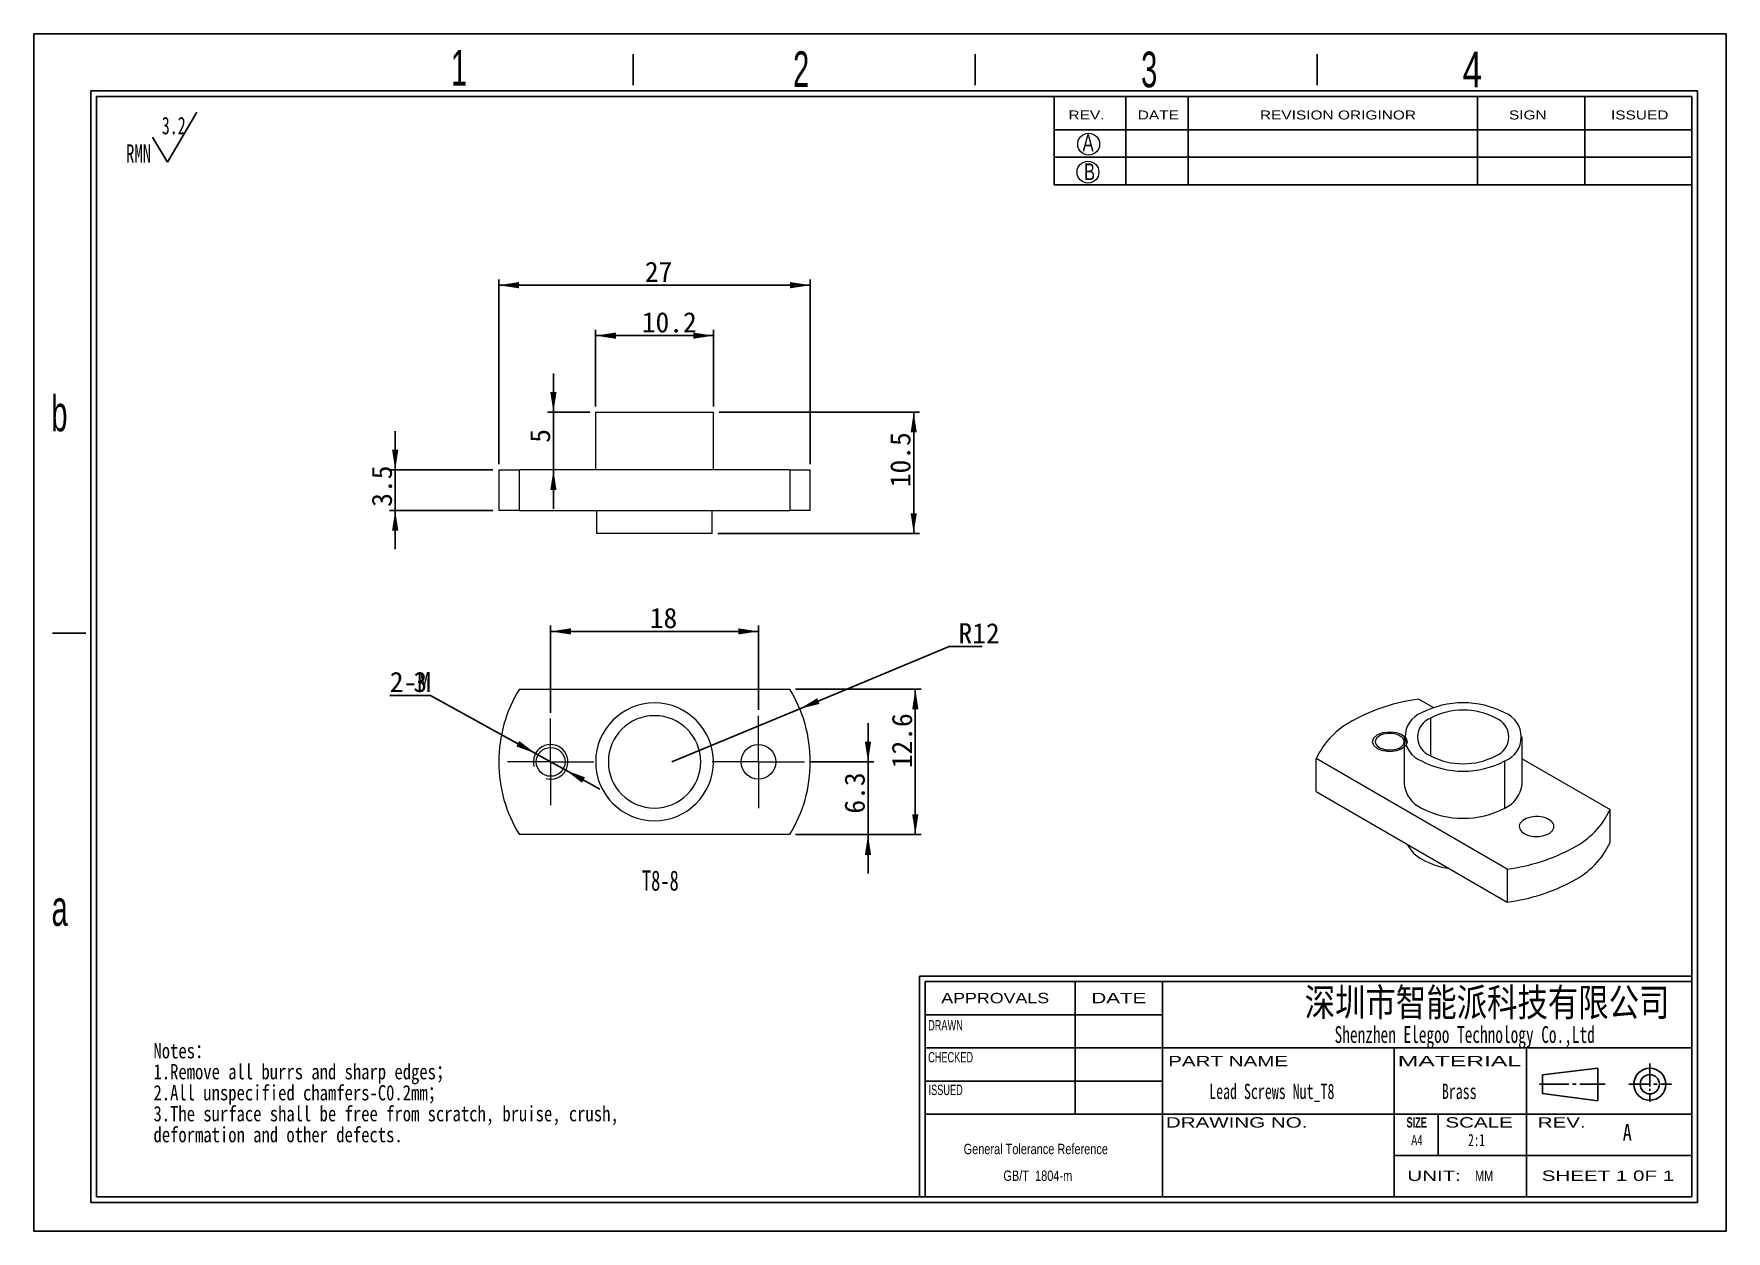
# Model space of a CAD drawing. Header units: millimetres. Extents: x 2 to 295, y 1 to 209.
import ezdxf

# ---------------------------------------------------------------- set-up
doc = ezdxf.new("R2010")
doc.units = ezdxf.units.MM
doc.linetypes.add('CENTER', pattern=[10.16, 6.35, -1.27, 1.27, -1.27])
doc.layers.add('DIM', color=5, linetype='Continuous')
doc.layers.add('SLD-0', color=179, linetype='Continuous')
doc.layers.add('中心线', color=1, linetype='CENTER', lineweight=15)
doc.styles.add('SLDTEXTSTYLE0', font='SIMSUN.TTC', dxfattribs={"width": 0.67})
doc.styles.add('SLDTEXTSTYLE1', font='SIMSUN.TTC', dxfattribs={"width": 0.8, "bigfont": 'bigfont'})
doc.styles.add('SLDTEXTSTYLE10', font='ARIAL.TTF', dxfattribs={"width": 1.2324})
doc.styles.add('SLDTEXTSTYLE11', font='ARIAL.TTF', dxfattribs={"width": 1.7064})
doc.styles.add('SLDTEXTSTYLE12', font='SIMSUN.TTC', dxfattribs={"width": 0.8, "bigfont": 'bigfont'})
doc.styles.add('SLDTEXTSTYLE13', font='SIMKAI.TTF', dxfattribs={"width": 0.67})
doc.styles.add('SLDTEXTSTYLE14', font='SIMSUN.TTC')
doc.styles.add('SLDTEXTSTYLE2', font='SIMSUN.TTC', dxfattribs={"width": 0.8})
doc.styles.add('SLDTEXTSTYLE3', font='SIMSUN.TTC', dxfattribs={"width": 0.67})
doc.styles.add('SLDTEXTSTYLE4', font='ARIAL.TTF', dxfattribs={"width": 0.63516})
doc.styles.add('SLDTEXTSTYLE5', font='GOTHIC.TTF', dxfattribs={"width": 0.7304})
doc.styles.add('SLDTEXTSTYLE6', font='GOTHIC.TTF', dxfattribs={"width": 0.61171})
doc.styles.add('SLDTEXTSTYLE7', font='ARIALBD.TTF', dxfattribs={"width": 0.63516})
doc.styles.add('SLDTEXTSTYLE8', font='ARIAL.TTF', dxfattribs={"width": 1.422})
doc.styles.add('SLDTEXTSTYLE9', font='ARIAL.TTF', dxfattribs={"width": 0.7584})
doc.dimstyles.new('SLDDIMSTYLE0', dxfattribs={"dimtxt": 3.5, "dimasz": 3.5, "dimexe": 0, "dimexo": 0.0625, "dimgap": 0.875, "dimtad": 2, "dimlfac": 0.5, "dimrnd": 1e-09, "dimzin": 12, "dimdsep": 46, "dimtxsty": 'SLDTEXTSTYLE0', "dimsah": 1, "dimcen": 0.09, "dimadec": 0, "dimazin": 3, "dimtfac": 1, "dimtofl": 0, "dimtmove": 0, "dimatfit": 3, "dimfxl": 0, "dimfrac": 2, "dimtolj": 1, "dimtzin": 12, "dimarcsym": 0})
doc.dimstyles.new('SLDDIMSTYLE1', dxfattribs={"dimtxt": 3.5, "dimasz": 3.5, "dimexe": 0, "dimexo": 0.0625, "dimgap": 0.875, "dimtad": 2, "dimlfac": 0.5, "dimrnd": 1e-09, "dimzin": 12, "dimdsep": 46, "dimtxsty": 'SLDTEXTSTYLE0', "dimsah": 1, "dimcen": 0.09, "dimadec": 0, "dimazin": 3, "dimtfac": 1, "dimtmove": 0, "dimatfit": 0, "dimfxl": 0, "dimfrac": 2, "dimtolj": 1, "dimtzin": 12, "dimarcsym": 0})
doc.dimstyles.new('SLDDIMSTYLE2', dxfattribs={"dimtxt": 3.5, "dimasz": 3.5, "dimexe": 0, "dimexo": 0.0625, "dimgap": 0.875, "dimtad": 0, "dimtih": 1, "dimtoh": 1, "dimlfac": 0.5, "dimrnd": 1e-09, "dimzin": 12, "dimdsep": 46, "dimtxsty": 'SLDTEXTSTYLE0', "dimsah": 1, "dimcen": 0, "dimadec": 0, "dimazin": 3, "dimtfac": 1, "dimtofl": 0, "dimtmove": 0, "dimatfit": 3, "dimfxl": 0, "dimfrac": 2, "dimtolj": 1, "dimtzin": 12, "dimarcsym": 0})
doc.dimstyles.new('SLDDIMSTYLE3', dxfattribs={"dimtxt": 3.5, "dimasz": 3.5, "dimexe": 0, "dimexo": 0.0625, "dimgap": 0.875, "dimtad": 0, "dimtih": 1, "dimtoh": 1, "dimlfac": 0.5, "dimrnd": 1e-09, "dimzin": 12, "dimdsep": 46, "dimtxsty": 'SLDTEXTSTYLE0', "dimsah": 1, "dimcen": 0, "dimadec": 0, "dimazin": 3, "dimtfac": 1, "dimtmove": 0, "dimatfit": 3, "dimfxl": 0, "dimfrac": 2, "dimtolj": 1, "dimtzin": 12, "dimarcsym": 0})

# ---------------------------------------------------------------- blocks, each defined once
blk = doc.blocks.new('SW_NOTE_0')
at = {"layer": 'SLD-0', "color": 0}
for q in [(12.27, 9.26), (4.6, 4.92)]:
    blk.add_line((7.16, 0.59), q, dxfattribs=at)
at = {"layer": 'SLD-0', "color": 0, "attachment_point": 1, "style": 'SLDTEXTSTYLE0'}
for s, insert, char_height in [('3.2', (6.19, 8.45), 3.032), ('RMN', (0, 3.69), 3.175)]:
    blk.add_mtext(s, dxfattribs=dict(at, insert=insert, char_height=char_height))
blk = doc.blocks.new('SW_NOTE_1')
at = {"layer": 'SLD-0', "color": 0, "char_height": 2.6458, "attachment_point": 1}
for s, insert, style in [('Notes\\M+18146', (0, 3.08), 'SLDTEXTSTYLE1'), ('1.Remove all burrs and sharp edges\\M+18147', (0, -0.55), 'SLDTEXTSTYLE1'), ('2.All unspecified chamfers-C0.2mm\\M+18147', (0, -4.19), 'SLDTEXTSTYLE1'), ('3.The surface shall be free from scratch, bruise, crush, ', (0, -7.82), 'SLDTEXTSTYLE2'), ('deformation and other defects.', (0, -11.45), 'SLDTEXTSTYLE2')]:
    blk.add_mtext(s, dxfattribs=dict(at, insert=insert, style=style))
blk = doc.blocks.new('SW_NOTE_2')
at = {"layer": 'SLD-0', "color": 0, "char_height": 1.7927, "attachment_point": 2, "style": 'SLDTEXTSTYLE9'}
for s, insert in [('General Tolerance Reference ', (13.02, 2.31)), (' GB/T  1804-m', (13.11, -2.32))]:
    blk.add_mtext(s, dxfattribs=dict(at, insert=insert))
blk = doc.blocks.new('_D')
at = {"layer": 'DIM'}
for p, q in [((82.38, 134.14), (82.38, 166.14)), ((82.38, 165.14), (136.38, 165.14)), ((136.38, 134.14), (136.38, 166.14))]:
    blk.add_line(p, q, dxfattribs=at)
for points in [[(82.38, 165.14), (85.88, 164.6), (85.88, 165.68)], [(136.38, 165.14), (132.88, 165.68), (132.88, 164.6)]]:
    blk.add_solid(points, dxfattribs=at)
at = {"layer": 'DIM', "insert": (107.71, 169.21), "char_height": 3.5, "attachment_point": 1, "style": 'SLDTEXTSTYLE14'}
blk.add_mtext('27', dxfattribs=at)
blk = doc.blocks.new('_D_1')
at = {"layer": 'DIM'}
for p, q in [((99.18, 144.14), (99.18, 157.4)), ((99.18, 156.4), (119.58, 156.4)), ((119.58, 144.14), (119.58, 157.4))]:
    blk.add_line(p, q, dxfattribs=at)
for points in [[(99.18, 156.4), (102.68, 155.86), (102.68, 156.94)], [(119.58, 156.4), (116.08, 156.94), (116.08, 155.86)]]:
    blk.add_solid(points, dxfattribs=at)
at = {"layer": 'DIM', "insert": (107.18, 160.47), "char_height": 3.5, "attachment_point": 1, "style": 'SLDTEXTSTYLE14'}
blk.add_mtext('10.2', dxfattribs=at)
blk = doc.blocks.new('_D_2')
at = {"layer": 'DIM'}
for p, q in [((91.86, 143.14), (91.86, 149.87)), ((98.18, 143.14), (90.86, 143.14)), ((91.86, 133.14), (91.86, 143.14)), ((91.86, 133.14), (91.86, 126.41))]:
    blk.add_line(p, q, dxfattribs=at)
for points in [[(91.86, 143.14), (92.4, 146.64), (91.32, 146.64)], [(91.86, 133.14), (91.32, 129.64), (92.4, 129.64)]]:
    blk.add_solid(points, dxfattribs=at)
at = {"layer": 'DIM', "insert": (87.79, 137.85), "char_height": 3.5, "attachment_point": 1, "rotation": 90, "style": 'SLDTEXTSTYLE14'}
blk.add_mtext('5', dxfattribs=at)
blk = doc.blocks.new('_D_3')
at = {"layer": 'DIM'}
for p, q in [((64.44, 133.14), (64.44, 139.87)), ((81.38, 133.14), (63.44, 133.14)), ((64.44, 133.14), (64.44, 126.14)), ((81.38, 126.14), (63.44, 126.14)), ((64.44, 126.14), (64.44, 119.41))]:
    blk.add_line(p, q, dxfattribs=at)
for points in [[(64.44, 133.14), (64.98, 136.64), (63.9, 136.64)], [(64.44, 126.14), (63.9, 122.64), (64.98, 122.64)]]:
    blk.add_solid(points, dxfattribs=at)
at = {"layer": 'DIM', "insert": (60.37, 126.76), "char_height": 3.5, "attachment_point": 1, "rotation": 90, "style": 'SLDTEXTSTYLE14'}
blk.add_mtext('3.5', dxfattribs=at)
blk = doc.blocks.new('_D_4')
at = {"layer": 'DIM'}
for p, q in [((120.58, 143.14), (155.3, 143.14)), ((154.3, 143.14), (154.3, 122.14)), ((120.38, 122.14), (155.3, 122.14))]:
    blk.add_line(p, q, dxfattribs=at)
for points in [[(154.3, 143.14), (153.77, 139.64), (154.84, 139.64)], [(154.3, 122.14), (154.84, 125.64), (153.77, 125.64)]]:
    blk.add_solid(points, dxfattribs=at)
at = {"layer": 'DIM', "insert": (150.23, 130.15), "char_height": 3.5, "attachment_point": 1, "rotation": 90, "style": 'SLDTEXTSTYLE14'}
blk.add_mtext('10.5', dxfattribs=at)
blk = doc.blocks.new('_D_5')
at = {"layer": 'DIM'}
for p, q in [((134.55, 91.77), (160.47, 102.53)), ((160.47, 102.53), (166.14, 102.53)), ((112.38, 82.57), (134.55, 91.77))]:
    blk.add_line(p, q, dxfattribs=at)
blk.add_solid([(134.55, 91.77), (137.99, 92.62), (137.58, 93.61)], dxfattribs=at)
at = {"layer": 'DIM', "insert": (162.06, 106.6), "char_height": 3.5, "attachment_point": 1, "style": 'SLDTEXTSTYLE14'}
blk.add_mtext('R12', dxfattribs=at)
blk = doc.blocks.new('_D_6')
at = {"layer": 'DIM'}
for p, q in [((91.38, 91.07), (91.38, 106.17)), ((127.38, 91.57), (127.38, 106.17)), ((91.38, 105.17), (127.38, 105.17))]:
    blk.add_line(p, q, dxfattribs=at)
for points in [[(91.38, 105.17), (94.88, 104.64), (94.88, 105.71)], [(127.38, 105.17), (123.88, 105.71), (123.88, 104.64)]]:
    blk.add_solid(points, dxfattribs=at)
at = {"layer": 'DIM', "insert": (108.56, 109.25), "char_height": 3.5, "attachment_point": 1, "style": 'SLDTEXTSTYLE14'}
blk.add_mtext('18', dxfattribs=at)
blk = doc.blocks.new('_D_7')
at = {"layer": 'DIM'}
for p, q in [((70.54, 94.1), (63.5, 94.1)), ((88.76, 84.03), (70.54, 94.1)), ((94.01, 81.12), (88.76, 84.03)), ((94.01, 81.12), (99.9, 77.87))]:
    blk.add_line(p, q, dxfattribs=at)
for points in [[(88.76, 84.03), (85.95, 86.19), (85.43, 85.25)], [(94.01, 81.12), (96.81, 78.96), (97.33, 79.9)]]:
    blk.add_solid(points, dxfattribs=at)
at = {"layer": 'DIM', "char_height": 3.5, "attachment_point": 1, "style": 'SLDTEXTSTYLE14'}
for s, insert in [('2-M', (63.5, 98.17)), ('3', (67.59, 98.17))]:
    blk.add_mtext(s, dxfattribs=dict(at, insert=insert))
blk = doc.blocks.new('_D_8')
at = {"layer": 'DIM'}
for p, q in [((146.38, 82.57), (146.38, 89.3)), ((136.38, 82.57), (147.38, 82.57)), ((146.38, 82.57), (146.38, 69.97)), ((133.81, 69.97), (147.38, 69.97)), ((146.38, 69.97), (146.38, 63.24))]:
    blk.add_line(p, q, dxfattribs=at)
for points in [[(146.38, 82.57), (146.92, 86.07), (145.84, 86.07)], [(146.38, 69.97), (145.84, 66.47), (146.92, 66.47)]]:
    blk.add_solid(points, dxfattribs=at)
at = {"layer": 'DIM', "insert": (142.31, 73.61), "char_height": 3.5, "attachment_point": 1, "rotation": 90, "style": 'SLDTEXTSTYLE14'}
blk.add_mtext('6.3', dxfattribs=at)
blk = doc.blocks.new('_D_9')
at = {"layer": 'DIM'}
for p, q in [((133.81, 95.17), (155.58, 95.17)), ((154.58, 95.17), (154.58, 69.97)), ((133.81, 69.97), (155.58, 69.97))]:
    blk.add_line(p, q, dxfattribs=at)
for points in [[(154.58, 95.17), (154.04, 91.67), (155.12, 91.67)], [(154.58, 69.97), (155.12, 73.47), (154.04, 73.47)]]:
    blk.add_solid(points, dxfattribs=at)
at = {"layer": 'DIM', "insert": (150.51, 81.47), "char_height": 3.5, "attachment_point": 1, "rotation": 90, "style": 'SLDTEXTSTYLE14'}
blk.add_mtext('12.6', dxfattribs=at)
blk = doc.blocks.new('SW_CENTERMARKSYMBOL_0')
at = {"layer": '中心线', "color": 0}
for p, q in [((0, 5), (0, 7.5)), ((0, 0), (0, 5)), ((-5, 0), (-7.5, 0)), ((0, 0), (-5, 0)), ((0, 0), (0, -5)), ((0, 0), (5, 0)), ((5, 0), (7.5, 0)), ((0, -5), (0, -7.5))]:
    blk.add_line(p, q, dxfattribs=at)
blk = doc.blocks.new('SW_CENTERMARKSYMBOL_1')
at = {"layer": '中心线', "color": 0}
for p, q in [((0, 5), (0, 8)), ((0, 0), (0, 5)), ((-5, 0), (-8, 0)), ((0, 0), (-5, 0)), ((0, 0), (0, -5)), ((0, 0), (5, 0)), ((5, 0), (8, 0)), ((0, -5), (0, -8))]:
    blk.add_line(p, q, dxfattribs=at)

msp = doc.modelspace()

# ---------------------------------------------------------------- linework, layer by layer
at = {"color": 7, "linetype": 'Continuous', "lineweight": 15}
for p, q in [((99.182, 133.138), (99.182, 143.138)), ((99.182, 143.138), (109.382, 143.138)), ((109.382, 143.138), (119.582, 143.138)), ((119.582, 133.138), (119.582, 143.138)), ((82.382, 133.138), (82.382, 126.138)), ((82.382, 133.138), (85.955, 133.138)), ((85.955, 126.138), (85.955, 133.138)), ((132.808, 133.138), (85.955, 133.138)), ((132.808, 133.138), (132.808, 126.138)), ((132.808, 133.138), (136.382, 133.138)), ((136.382, 126.138), (136.382, 133.138)), ((85.955, 126.138), (82.382, 126.138)), ((85.955, 126.138), (132.808, 126.138)), ((99.382, 122.138), (99.382, 126.138)), ((119.382, 122.138), (119.382, 126.138)), ((136.382, 126.138), (132.808, 126.138)), ((109.382, 122.138), (99.382, 122.138)), ((119.382, 122.138), (109.382, 122.138)), ((85.955, 95.174), (132.808, 95.174)), ((241.871, 93.431), (244.39, 91.978)), ((239.327, 86.891), (239.327, 78.725)), ((259.727, 78.725), (259.727, 86.891)), ((257.182, 64.019), (224.052, 83.145)), ((224.052, 77.429), (224.052, 83.145)), ((256.739, 74.562), (256.739, 82.727)), ((259.727, 83.124), (275.001, 74.306)), ((224.052, 77.429), (257.182, 58.303)), ((275.001, 68.59), (275.001, 74.306)), ((132.808, 69.974), (85.955, 69.974)), ((257.182, 64.019), (257.182, 58.303))]:
    msp.add_line(p, q, dxfattribs=at)
at = {"color": 8, "linetype": 'Continuous', "lineweight": 15}
msp.add_line((243.87, 90.156), (243.87, 83.625), dxfattribs=at)
at = {"color": 7, "linetype": 'Continuous', "lineweight": 0, "flags": 128}
msp.add_lwpolyline([(234.678, 84.848), (234.027, 85.41), (233.799, 86.073), (234.027, 86.736), (234.678, 87.298), (235.651, 87.673), (236.799, 87.805), (237.947, 87.673), (238.92, 87.298), (239.571, 86.736), (239.799, 86.073), (239.571, 85.41), (238.92, 84.848), (237.947, 84.473), (236.799, 84.341), (235.651, 84.473), (234.678, 84.848)], dxfattribs=at)
at = {"color": 7, "linetype": 'Continuous', "lineweight": 15, "flags": 128}
for points in [[(235.031, 87.093), (234.771, 86.917), (234.562, 86.718), (234.412, 86.502), (234.324, 86.276), (234.299, 86.044), (234.34, 85.813), (234.444, 85.588), (234.609, 85.377), (234.831, 85.183), (235.104, 85.012), (235.421, 84.869), (235.773, 84.757), (236.152, 84.679), (236.548, 84.637), (236.95, 84.632), (237.348, 84.665), (237.732, 84.734), (238.092, 84.838), (238.419, 84.974), (238.703, 85.138), (238.938, 85.326), (239.118, 85.534), (239.238, 85.756), (239.294, 85.986), (239.286, 86.218), (239.214, 86.446), (239.079, 86.665), (238.885, 86.869), (238.636, 87.052), (238.341, 87.209), (238.005, 87.337), (237.638, 87.432), (237.25, 87.493), (236.849, 87.516), (236.448, 87.502), (236.055, 87.451), (235.682, 87.364), (235.338, 87.244), (235.031, 87.093)], [(260.134, 72.602), (259.847, 72.411), (259.612, 72.197), (259.434, 71.967), (259.315, 71.723), (259.259, 71.472), (259.267, 71.22), (259.339, 70.97), (259.473, 70.729), (259.666, 70.503), (259.914, 70.294), (260.212, 70.109), (260.554, 69.951), (260.932, 69.823), (261.338, 69.729), (261.764, 69.669), (262.2, 69.646), (262.637, 69.66), (263.067, 69.71), (263.478, 69.796), (263.864, 69.916), (264.216, 70.067), (264.525, 70.246), (264.787, 70.449), (264.994, 70.671), (265.143, 70.909), (265.23, 71.157), (265.254, 71.409), (265.214, 71.661), (265.111, 71.907), (264.947, 72.141), (264.726, 72.359), (264.452, 72.557), (264.131, 72.729), (263.771, 72.872), (263.378, 72.984), (262.96, 73.061), (262.528, 73.102), (262.091, 73.107), (261.656, 73.075), (261.234, 73.006), (260.835, 72.903), (260.465, 72.767), (260.134, 72.602)]]:
    msp.add_lwpolyline(points, dxfattribs=at)
at = {"color": 7, "linetype": 'Continuous', "lineweight": 15}
for centre, radius in [((91.382, 82.574), 2.5), ((127.382, 82.574), 3)]:
    msp.add_circle(centre, radius, dxfattribs=at)
for centre, radius, start, end in [((106.382, 82.574), 24, 148.33176, 180), ((112.382, 82.574), 24, 0, 31.66824), ((109.382, 82.574), 10.2, 90, 180), ((109.382, 82.574), 10.2, 0, 90), ((245.683, 62.011), 31.65, 96.91623, 118.80001), ((243.916, 86.891), 4.461, 111.037, 248.963), ((249.527, 77.171), 15.645, 62.54804, 117.45196), ((249.527, 79.268), 12.27, 62.54603, 117.45397), ((255.138, 86.891), 4.461, 291.037, 68.963), ((109.382, 82.574), 8, 90, 180), ((109.382, 82.574), 8, 0, 90), ((237.05, 76.965), 14.392, 117.36343, 154.57296), ((245.127, 86.891), 3.499, 111.04525, 248.95475), ((253.927, 86.891), 3.499, 291.04525, 68.95475), ((106.382, 82.574), 24, 180, 211.66824), ((109.382, 82.574), 10.2, 180, 270), ((109.382, 82.574), 8, 180, 270), ((109.382, 82.574), 8, 270, 0), ((109.382, 82.574), 10.2, 270, 0), ((112.382, 82.574), 24, 328.33176, 0), ((249.527, 96.61), 15.645, 242.54804, 297.45196), ((249.527, 94.513), 12.27, 242.54603, 297.45397), ((244.404, 79.214), 5.101, 185.50387, 245.81627), ((254.65, 79.214), 5.101, 294.18373, 354.49613), ((249.527, 88.445), 15.645, 242.54804, 297.45196), ((262.004, 80.485), 14.392, 297.36343, 334.57296), ((245.116, 70.903), 5.878, 206.10892, 243.09694), ((253.371, 95.439), 31.65, 276.91623, 298.80001), ((262.004, 74.769), 14.392, 297.36343, 334.57296), ((248.743, 77.036), 12.996, 241.07053, 262.54081), ((253.371, 89.723), 31.65, 276.91623, 298.80001)]:
    msp.add_arc(centre, radius, start, end, dxfattribs=at)
at = {"color": 7, "linetype": 'Continuous', "lineweight": 0}
msp.add_arc((91.382, 82.574), 3, 255, 195, dxfattribs=at)
at = {"layer": 'SLD-0'}
for p, q in [((1.812, 208.674), (295.107, 208.674)), ((1.812, 1.294), (1.812, 208.674)), ((295.107, 208.674), (295.107, 1.294)), ((12.675, 7.219), (12.675, 197.811)), ((12.675, 197.811), (289.181, 197.811)), ((252.017, 197.811), (252.017, 182.514)), ((270.599, 197.811), (270.599, 182.514)), ((289.181, 197.811), (289.181, 7.219)), ((289.181, 7.219), (12.675, 7.219)), ((295.107, 1.294), (1.812, 1.294))]:
    msp.add_line(p, q, dxfattribs=at)
at = {"layer": 'SLD-0', "color": 6, "linetype": 'Continuous'}
for p, q in [((105.701, 199.786), (105.701, 205.169)), ((164.952, 199.786), (164.952, 205.169)), ((224.204, 199.786), (224.204, 205.169)), ((11.687, 6.231), (11.687, 198.799)), ((11.687, 198.799), (290.169, 198.799)), ((290.169, 198.799), (290.169, 6.231)), ((10.805, 104.853), (5.068, 104.853)), ((290.169, 6.231), (11.687, 6.231))]:
    msp.add_line(p, q, dxfattribs=at)
at = {"layer": 'SLD-0', "color": 179, "linetype": 'Continuous'}
for p, q in [((178.659, 197.811), (178.659, 182.514)), ((191.05, 197.811), (191.05, 182.514)), ((201.886, 197.811), (201.886, 182.514)), ((178.659, 192.074), (289.181, 192.074)), ((178.659, 187.294), (289.181, 187.294)), ((178.659, 182.514), (289.181, 182.514)), ((289.181, 45.462), (155.33, 45.462)), ((155.33, 45.462), (155.33, 7.219)), ((289.181, 44.506), (156.286, 44.506)), ((156.286, 44.506), (156.286, 7.219)), ((182.281, 44.506), (182.281, 21.56)), ((197.398, 44.506), (197.398, 7.219)), ((197.398, 38.77), (156.286, 38.77)), ((289.181, 33.033), (156.286, 33.033)), ((237.553, 33.033), (237.553, 7.219)), ((260.499, 7.219), (260.499, 33.033)), ((263.255, 28.354), (272.888, 29.538)), ((272.888, 23.846), (272.888, 29.538)), ((281.869, 26.35), (281.869, 30.316)), ((197.398, 27.297), (156.286, 27.297)), ((262.786, 26.733), (267.83, 26.733)), ((263.255, 25.106), (263.255, 28.354)), ((268.461, 26.733), (269.091, 26.733)), ((269.722, 26.733), (274.136, 26.733)), ((281.869, 26.733), (278.268, 26.733)), ((282.5, 26.733), (283.13, 26.733)), ((283.761, 26.733), (285.653, 26.733)), ((263.255, 25.106), (272.888, 23.846)), ((281.869, 25.966), (281.869, 25.583)), ((281.869, 25.2), (281.869, 23.667)), ((289.181, 21.56), (156.286, 21.56)), ((245.202, 21.56), (245.202, 14.39)), ((237.553, 14.39), (289.181, 14.39))]:
    msp.add_line(p, q, dxfattribs=at)
at = {"layer": 'SLD-0', "lineweight": 0}
for centre in [(184.622, 189.564), (184.499, 184.715)]:
    msp.add_circle(centre, 1.894, dxfattribs=at)
at = {"layer": 'SLD-0', "color": 179, "linetype": 'Continuous'}
for radius in [2.771, 1.669]:
    msp.add_circle((281.869, 26.733), radius, dxfattribs=at)

# ---------------------------------------------------------------- block references
at = {"layer": 'SLD-0'}
msp.add_blockref('SW_NOTE_0', (17.795, 185.858), dxfattribs=at)
at = {"layer": 'SLD-0', "color": 5}
msp.add_blockref('SW_NOTE_1', (22.545, 30.782), dxfattribs=at)
at = {"layer": 'SLD-0', "color": 179}
msp.add_blockref('SW_NOTE_2', (162.438, 14.111), dxfattribs=at)
at = {"layer": '中心线'}
for name, p in [('SW_CENTERMARKSYMBOL_0', (91.382, 82.574)), ('SW_CENTERMARKSYMBOL_1', (127.382, 82.574))]:
    msp.add_blockref(name, p, dxfattribs=at)

# ---------------------------------------------------------------- texts
at = {"color": 7, "linetype": 'Continuous', "lineweight": 0, "attachment_point": 1}
for s, insert, char_height, style in [('T8-8', (107.199, 63.768), 3.5, 'SLDTEXTSTYLE0'), ('Lead Screws Nut_T8', (205.511, 26.826), 2.64583, 'SLDTEXTSTYLE3'), ('Brass', (245.835, 26.826), 2.6458, 'SLDTEXTSTYLE3'), ('2:1', (250.407, 18.133), 2.1167, 'SLDTEXTSTYLE0')]:
    msp.add_mtext(s, dxfattribs=dict(at, insert=insert, char_height=char_height, style=style))
at = {"layer": 'SLD-0'}
for s, insert, char_height, attachment_point, style in [('1', (74.111, 205.899), 6.172, 1, 'SLDTEXTSTYLE6'), ('2', (133.388, 205.655), 6.172, 1, 'SLDTEXTSTYLE6'), ('3', (193.707, 205.593), 6.172, 1, 'SLDTEXTSTYLE6'), ('4', (249.441, 205.587), 6.172, 1, 'SLDTEXTSTYLE5'), ('A', (183.578, 191.252), 2.903, 1, 'SLDTEXTSTYLE5'), ('B', (183.832, 186.237), 2.903, 1, 'SLDTEXTSTYLE5'), ('b', (4.835, 146.019), 6.172, 1, 'SLDTEXTSTYLE6'), ('a', (4.88, 60.351), 6.172, 1, 'SLDTEXTSTYLE6'), ('\\M+1905B圳\\M+18E73\\M+19271\\M+1945C\\M+19468\\M+189C8\\M+18B5A\\M+1974C\\M+18CC0\\M+18CF6\\M+18E69', (253.676, 43.337), 4.82808, 2, 'SLDTEXTSTYLE12'), ('A', (277.178, 19.854), 2.91, 1, 'SLDTEXTSTYLE2')]:
    msp.add_mtext(s, dxfattribs=dict(at, insert=insert, char_height=char_height, attachment_point=attachment_point, style=style))
at = {"layer": 'SLD-0', "color": 179}
for s, insert, char_height, attachment_point, style in [('REV.', (181.129, 195.4), 1.5536, 1, 'SLDTEXTSTYLE10'), ('DATE', (193.126, 195.4), 1.5536, 1, 'SLDTEXTSTYLE10'), ('REVISION ORIGINOR', (214.308, 195.4), 1.55363, 1, 'SLDTEXTSTYLE10'), ('SIGN', (257.466, 195.4), 1.5536, 1, 'SLDTEXTSTYLE10'), ('ISSUED', (275.148, 195.4), 1.5536, 1, 'SLDTEXTSTYLE10'), ('APPROVALS', (168.427, 42.563), 1.7927, 2, 'SLDTEXTSTYLE10'), ('DATE', (189.85, 42.563), 1.7927, 2, 'SLDTEXTSTYLE8'), ('DRAWN', (159.804, 37.853), 1.7927, 2, 'SLDTEXTSTYLE4'), ('Shenzhen Elegoo Technology Co.,Ltd', (249.798, 36.8), 2.91042, 2, 'SLDTEXTSTYLE13'), ('CHECKED', (160.696, 32.315), 1.7927, 2, 'SLDTEXTSTYLE4'), ('PART NAME', (208.794, 31.645), 1.7927, 2, 'SLDTEXTSTYLE8'), ('MATERIAL', (248.88, 31.645), 1.7927, 2, 'SLDTEXTSTYLE11'), ('ISSUED', (159.837, 26.654), 1.7927, 2, 'SLDTEXTSTYLE4'), ('DRAWING NO.', (210.268, 21.022), 1.79265, 2, 'SLDTEXTSTYLE8'), ('SIZE', (241.479, 21.022), 1.7927, 2, 'SLDTEXTSTYLE7'), ('SCALE', (252.289, 21.022), 1.7927, 2, 'SLDTEXTSTYLE8'), ('REV.', (266.61, 21.022), 1.7927, 2, 'SLDTEXTSTYLE8'), ('A4', (241.49, 17.953), 1.7927, 2, 'SLDTEXTSTYLE4'), ('UNIT:', (244.499, 11.791), 1.7927, 2, 'SLDTEXTSTYLE8'), ('MM', (253.161, 11.791), 1.7927, 2, 'SLDTEXTSTYLE9'), ('SHEET 1 0F 1', (274.62, 11.791), 1.79265, 2, 'SLDTEXTSTYLE8')]:
    msp.add_mtext(s, dxfattribs=dict(at, insert=insert, char_height=char_height, attachment_point=attachment_point, style=style))

# ---------------------------------------------------------------- dimensions: what is measured, and where the dimension line sits
at = {"layer": 'DIM'}
for base, p1, p2, dimstyle, picture, middle in [((136.382, 165.138), (82.382, 133.138), (136.382, 133.138), 'SLDDIMSTYLE0', '_D', (109.068, 165.138)), ((119.582, 156.398), (99.182, 143.138), (119.582, 143.138), 'SLDDIMSTYLE1', '_D_1', (109.904, 156.398)), ((127.382, 105.174), (91.382, 90.074), (127.382, 90.574), 'SLDDIMSTYLE0', '_D_6', (109.922, 105.174))]:
    dim = msp.add_linear_dim(base=base, p1=p1, p2=p2, dimstyle=dimstyle, dxfattribs=at)
    dim.commit()
    dim.dimension.update_dxf_attribs({"geometry": picture, "text_midpoint": middle, "dimtype": 160})
for base, p1, p2, dimstyle, picture, middle in [((91.861, 143.138), (82.382, 133.138), (99.182, 143.138), 'SLDDIMSTYLE1', '_D_2', (91.861, 138.532)), ((154.304, 122.138), (119.582, 143.138), (119.382, 122.138), 'SLDDIMSTYLE1', '_D_4', (154.304, 132.871)), ((64.443, 126.138), (82.382, 133.138), (82.382, 126.138), 'SLDDIMSTYLE1', '_D_3', (64.443, 128.803)), ((154.583, 69.974), (132.808, 95.174), (132.808, 69.974), 'SLDDIMSTYLE0', '_D_9', (154.583, 84.194)), ((146.382, 69.974), (135.382, 82.574), (132.808, 69.974), 'SLDDIMSTYLE1', '_D_8', (146.382, 75.655))]:
    dim = msp.add_linear_dim(base=base, p1=p1, p2=p2, angle=90, dimstyle=dimstyle, dxfattribs=at)
    dim.commit()
    dim.dimension.update_dxf_attribs({"geometry": picture, "text_midpoint": middle, "dimtype": 160})
dim = msp.add_radius_dim(center=(112.382, 82.574), mpoint=(134.549, 91.772), dimstyle='SLDDIMSTYLE2', dxfattribs=at)
dim.commit()
dim.dimension.update_dxf_attribs({"geometry": '_D_5', "text_midpoint": (164.098, 104.563), "dimtype": 164})
dim = msp.add_diameter_dim_2p(p1=(88.756, 84.026), p2=(94.007, 81.123), text='2-M<>', dimstyle='SLDDIMSTYLE3', override={"dimpost": '<>'}, dxfattribs=at)
dim.commit()
dim.dimension.update_dxf_attribs({"geometry": '_D_7', "text_midpoint": (66.226, 96.135), "dimtype": 163})

doc.saveas('drawing.dxf')
